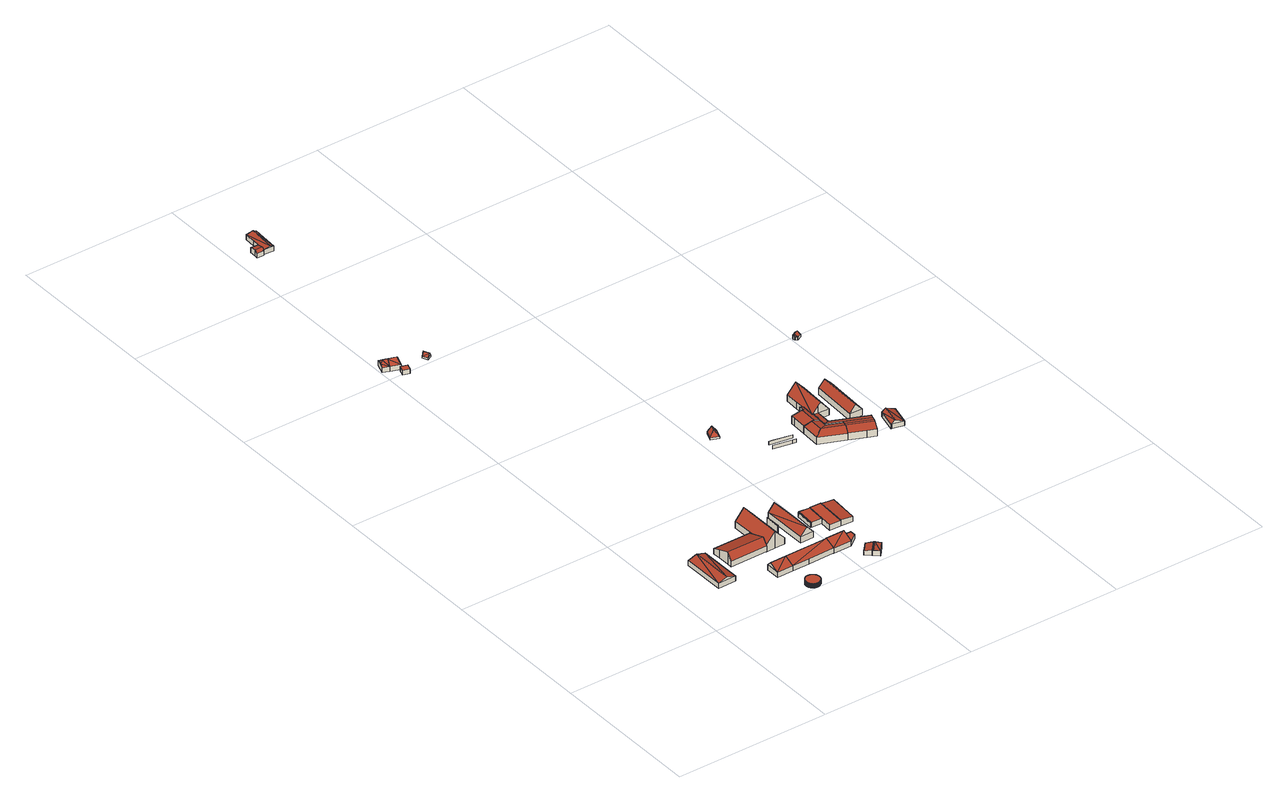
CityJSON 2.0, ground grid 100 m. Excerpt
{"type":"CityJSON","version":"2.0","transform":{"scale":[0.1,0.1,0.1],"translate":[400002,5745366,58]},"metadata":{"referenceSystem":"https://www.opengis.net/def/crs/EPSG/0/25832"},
"CityObjects":{
"building1":{"type":"Building","attributes":{"Gemeindeschluessel":"05558044","Geometrietyp2DReferenz":"3000","function":"31001_2700","roofType":"3100","measuredHeight":5.16},"geometry":[{"type":"Solid","lod":"2","boundaries":[[[[0,1,2,3]],[[4,5,1,0]],[[6,7,5,4]],[[3,2,7,6]],[[0,8,4]],[[6,9,3]],[[8,0,3]],[[3,9,8]],[[4,8,9]],[[9,6,4]],[[1,5,7,2]]]],"semantics":{"surfaces":[{"type":"WallSurface"},{"type":"RoofSurface"},{"type":"GroundSurface"}],"values":[[0,0,0,0,0,0,1,1,1,1,2]]}}]},
"building2":{"type":"Building","attributes":{"Gemeindeschluessel":"05558044","Geometrietyp2DReferenz":"3000","function":"31001_2700","roofType":"5000","measuredHeight":6.52},"geometry":[{"type":"Solid","lod":"2","boundaries":[[[[10,11,12,13]],[[14,15,11,10]],[[16,17,15,14]],[[13,12,17,16]],[[18,10,13,19]],[[16,14,18]],[[18,19,16]],[[10,18,14]],[[16,19,13]],[[11,15,17,12]]]],"semantics":{"surfaces":[{"type":"WallSurface"},{"type":"RoofSurface"},{"type":"GroundSurface"}],"values":[[0,0,0,0,1,1,1,0,0,2]]}}]},
"building3":{"type":"Building","attributes":{"Gemeindeschluessel":"05558044","Geometrietyp2DReferenz":"3000","function":"31001_2700","roofType":"3100","measuredHeight":7.99},"geometry":[{"type":"Solid","lod":"2","boundaries":[[[[20,21,22,23]],[[24,25,21,20]],[[26,27,25,24]],[[28,29,27,26]],[[30,31,29,28]],[[32,33,31,30]],[[34,35,33,32]],[[23,22,35,34]],[[28,26,24,20,23,30]],[[34,32,30,23]],[[21,25,27,29,31,33,35,22]]]],"semantics":{"surfaces":[{"type":"WallSurface"},{"type":"RoofSurface"},{"type":"GroundSurface"}],"values":[[0,0,0,0,0,0,0,0,1,1,2]]}}]},
"building4":{"type":"Building","attributes":{"Gemeindeschluessel":"05558044","Geometrietyp2DReferenz":"3000","function":"51003_1201","roofType":"1000","measuredHeight":2.75},"geometry":[{"type":"Solid","lod":"2","boundaries":[[[[36,37,38,39]],[[40,41,37,36]],[[42,43,41,40]],[[44,45,43,42]],[[46,47,45,44]],[[48,49,47,46]],[[50,51,49,48]],[[52,53,51,50]],[[54,55,53,52]],[[56,57,55,54]],[[58,59,57,56]],[[60,61,59,58]],[[62,63,61,60]],[[64,65,63,62]],[[66,67,65,64]],[[68,69,67,66]],[[70,71,69,68]],[[72,73,71,70]],[[74,75,73,72]],[[76,77,75,74]],[[78,79,77,76]],[[80,81,79,78]],[[82,83,81,80]],[[84,85,83,82]],[[86,87,85,84]],[[88,89,87,86]],[[90,91,89,88]],[[92,93,91,90]],[[94,95,93,92]],[[96,97,95,94]],[[98,99,97,96]],[[100,101,99,98]],[[102,103,101,100]],[[104,105,103,102]],[[106,107,105,104]],[[108,109,107,106]],[[110,111,109,108]],[[112,113,111,110]],[[114,115,113,112]],[[116,117,115,114]],[[118,119,117,116]],[[120,121,119,118]],[[122,123,121,120]],[[124,125,123,122]],[[126,127,125,124]],[[128,129,127,126]],[[130,131,129,128]],[[132,133,131,130]],[[134,135,133,132]],[[136,137,135,134]],[[138,139,137,136]],[[140,141,139,138]],[[142,143,141,140]],[[144,145,143,142]],[[146,147,145,144]],[[148,149,147,146]],[[150,151,149,148]],[[152,153,151,150]],[[154,155,153,152]],[[156,157,155,154]],[[158,159,157,156]],[[160,161,159,158]],[[162,163,161,160]],[[164,165,163,162]],[[166,167,165,164]],[[168,169,167,166]],[[170,171,169,168]],[[172,173,171,170]],[[174,175,173,172]],[[176,177,175,174]],[[178,179,177,176]],[[180,181,179,178]],[[182,183,181,180]],[[184,185,183,182]],[[186,187,185,184]],[[188,189,187,186]],[[190,191,189,188]],[[192,193,191,190]],[[194,195,193,192]],[[196,197,195,194]],[[198,199,197,196]],[[200,201,199,198]],[[202,203,201,200]],[[204,205,203,202]],[[206,207,205,204]],[[208,209,207,206]],[[210,211,209,208]],[[212,213,211,210]],[[214,215,213,212]],[[216,217,215,214]],[[218,219,217,216]],[[220,221,219,218]],[[222,223,221,220]],[[224,225,223,222]],[[226,227,225,224]],[[228,229,227,226]],[[230,231,229,228]],[[232,233,231,230]],[[234,235,233,232]],[[236,237,235,234]],[[238,239,237,236]],[[240,241,239,238]],[[242,243,241,240]],[[244,245,243,242]],[[246,247,245,244]],[[248,249,247,246]],[[250,251,249,248]],[[252,253,251,250]],[[254,255,253,252]],[[256,257,255,254]],[[258,259,257,256]],[[260,261,259,258]],[[262,263,261,260]],[[264,265,263,262]],[[266,267,265,264]],[[268,269,267,266]],[[270,271,269,268]],[[272,273,271,270]],[[274,275,273,272]],[[276,277,275,274]],[[278,279,277,276]],[[280,281,279,278]],[[282,283,281,280]],[[284,285,283,282]],[[286,287,285,284]],[[288,289,287,286]],[[290,291,289,288]],[[292,293,291,290]],[[294,295,293,292]],[[296,297,295,294]],[[298,299,297,296]],[[300,301,299,298]],[[39,38,301,300]],[[298,296,294,292,290,288,286,284,282,280,278,276,274,272,270,268,266,264,262,260,258,256,254,252,250,248,246,244,242,240,238,236,234,232,230,228,226,224,222,220,218,216,214,212,210,208,206,204,202,200,198,196,194,192,190,188,186,184,182,180,178,176,174,172,170,168,166,164,162,160,158,156,154,152,150,148,146,144,142,140,138,136,134,132,130,128,126,124,122,120,118,116,114,112,110,108,106,104,102,100,98,96,94,92,90,88,86,84,82,80,78,76,74,72,70,68,66,64,62,60,58,56,54,52,50,48,46,44,42,40,36,39,300]],[[37,41,43,45,47,49,51,53,55,57,59,61,63,65,67,69,71,73,75,77,79,81,83,85,87,89,91,93,95,97,99,101,103,105,107,109,111,113,115,117,119,121,123,125,127,129,131,133,135,137,139,141,143,145,147,149,151,153,155,157,159,161,163,165,167,169,171,173,175,177,179,181,183,185,187,189,191,193,195,197,199,201,203,205,207,209,211,213,215,217,219,221,223,225,227,229,231,233,235,237,239,241,243,245,247,249,251,253,255,257,259,261,263,265,267,269,271,273,275,277,279,281,283,285,287,289,291,293,295,297,299,301,38]]]],"semantics":{"surfaces":[{"type":"WallSurface"},{"type":"RoofSurface"},{"type":"GroundSurface"}],"values":[[0,0,0,0,0,0,0,0,0,0,0,0,0,0,0,0,0,0,0,0,0,0,0,0,0,0,0,0,0,0,0,0,0,0,0,0,0,0,0,0,0,0,0,0,0,0,0,0,0,0,0,0,0,0,0,0,0,0,0,0,0,0,0,0,0,0,0,0,0,0,0,0,0,0,0,0,0,0,0,0,0,0,0,0,0,0,0,0,0,0,0,0,0,0,0,0,0,0,0,0,0,0,0,0,0,0,0,0,0,0,0,0,0,0,0,0,0,0,0,0,0,0,0,0,0,0,0,0,0,0,0,0,0,1,2]]}}]},
"building5":{"type":"Building","attributes":{"Gemeindeschluessel":"05558044","Geometrietyp2DReferenz":"3000","function":"31001_2700","roofType":"5000","measuredHeight":6.44},"geometry":[{"type":"Solid","lod":"2","boundaries":[[[[302,303,304,305]],[[306,307,303,302]],[[308,15,307,306]],[[309,11,15,308]],[[305,304,11,309]],[[308,306,302,310]],[[310,311,308]],[[311,310,305]],[[305,309,311]],[[310,302,305]],[[311,309,308]],[[303,307,15,11,304]]]],"semantics":{"surfaces":[{"type":"WallSurface"},{"type":"RoofSurface"},{"type":"GroundSurface"}],"values":[[0,0,0,0,0,1,1,1,1,0,0,2]]}}]},
"building6":{"type":"Building","attributes":{"Gemeindeschluessel":"05558044","Geometrietyp2DReferenz":"3000","function":"31001_1000"},"address":[{"country":"Germany","locality":"Senden","thoroughfareNumber":"11","thoroughfareName":"Venne"}],"children":["building6-1","building6-2"]},
"building6-1":{"type":"BuildingPart","attributes":{"roofType":"3100","measuredHeight":11.22},"parents":["building6"],"geometry":[{"type":"Solid","lod":"2","boundaries":[[[[312,313,314,315]],[[316,317,313,312]],[[318,319,317,316]],[[320,321,319,318]],[[322,323,321,320]],[[324,325,323,322]],[[326,327,325,324]],[[328,329,327,326]],[[330,331,329,328]],[[322,320,318,316,324]],[[312,315,332,333,330,328,326,324,316]],[[334,335,314,313,317,319,321,323,325,327,329,331]],[[331,330,333,334]],[[335,334,333,332]],[[314,335,332,315]]]],"semantics":{"surfaces":[{"type":"WallSurface"},{"type":"RoofSurface"},{"type":"GroundSurface"},{"type":"ClosureSurface"}],"values":[[0,0,0,0,0,0,0,0,0,1,1,2,3,3,3]]}}]},
"building6-2":{"type":"BuildingPart","attributes":{"roofType":"9999","measuredHeight":9.29},"parents":["building6"],"geometry":[{"type":"Solid","lod":"2","boundaries":[[[[336,337,338,339]],[[315,338,337,332]],[[332,337,336,333]],[[333,336,339,330]],[[338,315,314,331,330,339]],[[335,314,315,332]],[[334,335,332,333]],[[331,334,333,330]],[[335,334,331,314]]]],"semantics":{"surfaces":[{"type":"RoofSurface"},{"type":"WallSurface"},{"type":"GroundSurface"}],"values":[[0,1,1,1,1,1,1,1,2]]}}]},
"building7":{"type":"Building","attributes":{"Gemeindeschluessel":"05558044","Geometrietyp2DReferenz":"3000","function":"31001_2460","roofType":"9999","measuredHeight":5.78},"geometry":[{"type":"Solid","lod":"2","boundaries":[[[[340,341,342,343]],[[344,345,341,340]],[[346,347,345,344]],[[343,342,347,346]],[[340,348,349,344]],[[346,350,343]],[[348,351,349]],[[343,350,351]],[[343,351,348]],[[348,340,343]],[[351,350,346]],[[351,346,344]],[[344,349,351]],[[341,345,347,342]]]],"semantics":{"surfaces":[{"type":"WallSurface"},{"type":"RoofSurface"},{"type":"GroundSurface"}],"values":[[0,0,0,0,0,0,1,1,1,1,1,1,1,2]]}}]},
"building8":{"type":"Building","attributes":{"Gemeindeschluessel":"05558044","Geometrietyp2DReferenz":"3000","function":"31001_1310","roofType":"9999","measuredHeight":3},"geometry":[{"type":"Solid","lod":"2","boundaries":[[[[352,353,354,355,356]],[[354,357,358,355]],[[353,359,357,354]],[[352,360,359,353]],[[356,361,360,352]],[[355,358,361,356]],[[357,359,360,361,358]]]],"semantics":{"surfaces":[{"type":"RoofSurface"},{"type":"WallSurface"},{"type":"GroundSurface"}],"values":[[0,1,1,1,1,1,2]]}}]},
"building9":{"type":"Building","attributes":{"Gemeindeschluessel":"05558044","Geometrietyp2DReferenz":"3000","function":"31001_2460","roofType":"5000","measuredHeight":5.86},"geometry":[{"type":"Solid","lod":"2","boundaries":[[[[362,363,364,346]],[[365,366,363,362]],[[343,367,366,365]],[[346,364,367,343]],[[362,368,365]],[[343,369,346]],[[368,362,346]],[[346,369,368]],[[365,368,369]],[[369,343,365]],[[363,366,367,364]]]],"semantics":{"surfaces":[{"type":"WallSurface"},{"type":"RoofSurface"},{"type":"GroundSurface"}],"values":[[0,0,0,0,1,0,1,1,1,1,2]]}}]},
"building10":{"type":"Building","attributes":{"Gemeindeschluessel":"05558044","Geometrietyp2DReferenz":"3000","function":"31001_2700","roofType":"3100","measuredHeight":8.95},"geometry":[{"type":"Solid","lod":"2","boundaries":[[[[370,371,372,373]],[[374,375,371,370]],[[376,377,375,374]],[[373,372,377,376]],[[370,378,374]],[[376,379,373]],[[370,373,379]],[[379,378,370]],[[378,379,376]],[[376,374,378]],[[371,375,377,372]]]],"semantics":{"surfaces":[{"type":"WallSurface"},{"type":"RoofSurface"},{"type":"GroundSurface"}],"values":[[0,0,0,0,0,0,1,1,1,1,2]]}}]},
"building11":{"type":"Building","attributes":{"Gemeindeschluessel":"05558044","Geometrietyp2DReferenz":"3000","function":"31001_2700","roofType":"5000","measuredHeight":6.51},"geometry":[{"type":"Solid","lod":"2","boundaries":[[[[380,381,382,383]],[[384,385,381,380]],[[386,387,385,384]],[[383,382,387,386]],[[380,383,388,389]],[[386,384,389]],[[389,388,386]],[[380,389,384]],[[386,388,383]],[[381,385,387,382]]]],"semantics":{"surfaces":[{"type":"WallSurface"},{"type":"RoofSurface"},{"type":"GroundSurface"}],"values":[[0,0,0,0,1,1,1,0,0,2]]}}]},
"building12":{"type":"Building","attributes":{"Gemeindeschluessel":"05558044","Geometrietyp2DReferenz":"3000","function":"31001_2700","roofType":"2100","measuredHeight":3.79},"geometry":[{"type":"Solid","lod":"2","boundaries":[[[[390,391,392,393]],[[394,395,391,390]],[[396,397,395,394]],[[393,392,397,396]],[[394,390,393,396]],[[391,395,397,392]]]],"semantics":{"surfaces":[{"type":"WallSurface"},{"type":"RoofSurface"},{"type":"GroundSurface"}],"values":[[0,0,0,0,1,2]]}}]},
"building13":{"type":"Building","attributes":{"Gemeindeschluessel":"05558044","Geometrietyp2DReferenz":"3000","function":"51009_1700","roofType":"1000","measuredHeight":3},"geometry":[{"type":"Solid","lod":"2","boundaries":[[[[398,399,400,401]],[[402,403,399,398]],[[404,405,403,402]],[[401,400,405,404]],[[402,398,401,404]],[[399,403,405,400]]]],"semantics":{"surfaces":[{"type":"WallSurface"},{"type":"RoofSurface"},{"type":"GroundSurface"}],"values":[[0,0,0,0,1,2]]}}]},
"building14":{"type":"Building","attributes":{"Gemeindeschluessel":"05558044","Geometrietyp2DReferenz":"3000","function":"31001_2700","roofType":"1000","measuredHeight":2.96},"geometry":[{"type":"Solid","lod":"2","boundaries":[[[[406,407,408,409]],[[410,411,407,406]],[[412,413,411,410]],[[409,408,413,412]],[[410,406,409,412]],[[407,411,413,408]]]],"semantics":{"surfaces":[{"type":"WallSurface"},{"type":"RoofSurface"},{"type":"GroundSurface"}],"values":[[0,0,0,0,1,2]]}}]},
"building15":{"type":"Building","attributes":{"Gemeindeschluessel":"05558044","Geometrietyp2DReferenz":"3000","function":"31001_2700","roofType":"3100","measuredHeight":3.95},"geometry":[{"type":"Solid","lod":"2","boundaries":[[[[414,391,395,415]],[[416,417,391,414]],[[418,419,417,416]],[[415,395,419,418]],[[414,420,416]],[[418,421,415]],[[421,420,414]],[[414,415,421]],[[418,416,420]],[[420,421,418]],[[391,417,419,395]]]],"semantics":{"surfaces":[{"type":"WallSurface"},{"type":"RoofSurface"},{"type":"GroundSurface"}],"values":[[0,0,0,0,0,0,1,1,1,1,2]]}}]},
"building16":{"type":"Building","attributes":{"Gemeindeschluessel":"05558044","Geometrietyp2DReferenz":"3000","function":"31001_1310","roofType":"3100","measuredHeight":3.64},"geometry":[{"type":"Solid","lod":"2","boundaries":[[[[422,423,424,425]],[[426,427,423,422]],[[428,429,427,426]],[[425,424,429,428]],[[422,430,426]],[[428,431,425]],[[422,425,431]],[[431,430,422]],[[430,431,428]],[[428,426,430]],[[423,427,429,424]]]],"semantics":{"surfaces":[{"type":"WallSurface"},{"type":"RoofSurface"},{"type":"GroundSurface"}],"values":[[0,0,0,0,0,0,1,1,1,1,2]]}}]},
"building17":{"type":"Building","attributes":{"Gemeindeschluessel":"05558044","Geometrietyp2DReferenz":"3000","function":"51009_1610","roofType":"1000","measuredHeight":3.42},"geometry":[{"type":"Solid","lod":"2","boundaries":[[[[432,403,405,433]],[[434,435,403,432]],[[436,437,435,434]],[[433,405,437,436]],[[434,432,433,436]],[[403,435,437,405]]]],"semantics":{"surfaces":[{"type":"WallSurface"},{"type":"RoofSurface"},{"type":"GroundSurface"}],"values":[[0,0,0,0,1,2]]}}]},
"building18":{"type":"Building","attributes":{"Gemeindeschluessel":"05558044","Geometrietyp2DReferenz":"3000","function":"31001_2700","roofType":"2100","measuredHeight":3.91},"geometry":[{"type":"Solid","lod":"2","boundaries":[[[[438,439,440,441]],[[442,437,439,438]],[[443,435,437,442]],[[444,445,435,443]],[[446,447,445,444]],[[441,440,447,446]],[[444,443,442,438,441,446]],[[439,437,435,445,447,440]]]],"semantics":{"surfaces":[{"type":"WallSurface"},{"type":"RoofSurface"},{"type":"GroundSurface"}],"values":[[0,0,0,0,0,0,1,2]]}}]},
"building19":{"type":"Building","attributes":{"Gemeindeschluessel":"05558044","Geometrietyp2DReferenz":"3000","function":"31001_2700","roofType":"2100","measuredHeight":3.85},"geometry":[{"type":"Solid","lod":"2","boundaries":[[[[448,449,450,451]],[[452,453,449,448]],[[454,455,453,452]],[[451,450,455,454]],[[452,448,451,454]],[[449,453,455,450]]]],"semantics":{"surfaces":[{"type":"WallSurface"},{"type":"RoofSurface"},{"type":"GroundSurface"}],"values":[[0,0,0,0,1,2]]}}]},
"building20":{"type":"Building","attributes":{"Gemeindeschluessel":"05558044","Geometrietyp2DReferenz":"3000","function":"31001_3060"},"children":["building20-1","building20-2"]},
"building20-1":{"type":"BuildingPart","attributes":{"roofType":"3100","measuredHeight":4.19},"parents":["building20"],"geometry":[{"type":"Solid","lod":"2","boundaries":[[[[456,457,458,459]],[[460,461,457,456]],[[462,463,461,460]],[[464,465,463,462]],[[466,467,468,469]],[[459,458,467,466]],[[470,464,462,460,471]],[[456,459,466,469,472,471,460]],[[457,461,463,465,473,468,467,458]],[[470,471,474]],[[465,464,470,474,473]],[[474,471,472]],[[474,472,469,468,473]]]],"semantics":{"surfaces":[{"type":"WallSurface"},{"type":"RoofSurface"},{"type":"GroundSurface"},{"type":"ClosureSurface"}],"values":[[0,0,0,0,0,0,1,1,2,0,3,0,3]]}}]},
"building20-2":{"type":"BuildingPart","attributes":{"roofType":"3100","measuredHeight":4.2},"parents":["building20"],"geometry":[{"type":"Solid","lod":"2","boundaries":[[[[475,469,468,476,477]],[[478,479,465,464,480]],[[481,482,479,478]],[[483,484,482,481]],[[485,486,484,483]],[[487,488,486,485]],[[477,476,488,487]],[[477,487,489]],[[477,489,490]],[[489,491,483,490]],[[481,478,480,470,474,472,475,490,483]],[[491,489,487,485]],[[491,485,483]],[[490,475,477]],[[468,473,465,479,482,484,486,488,476]],[[475,472,469]],[[470,480,464]],[[473,474,470,464,465]],[[468,469,472,474,473]]]],"semantics":{"surfaces":[{"type":"WallSurface"},{"type":"RoofSurface"},{"type":"GroundSurface"},{"type":"ClosureSurface"}],"values":[[0,0,0,0,0,0,0,1,1,1,1,0,0,0,2,0,0,3,3]]}}]},
"building21":{"type":"Building","attributes":{"Gemeindeschluessel":"05558044","Geometrietyp2DReferenz":"3000","function":"31001_2700","roofType":"5000","measuredHeight":4.69},"geometry":[{"type":"Solid","lod":"2","boundaries":[[[[492,493,494,495]],[[496,497,493,492]],[[498,499,497,496]],[[495,494,499,498]],[[500,498,496,501]],[[496,492,501]],[[501,492,495,500]],[[495,498,500]],[[493,497,499,494]]]],"semantics":{"surfaces":[{"type":"WallSurface"},{"type":"RoofSurface"},{"type":"GroundSurface"}],"values":[[0,0,0,0,1,0,1,1,2]]}}]},
"building22":{"type":"Building","attributes":{"Gemeindeschluessel":"05558044","Geometrietyp2DReferenz":"3000","function":"51009_1700","roofType":"1000","measuredHeight":2.14},"geometry":[{"type":"Solid","lod":"2","boundaries":[[[[502,503,504,505]],[[506,507,503,502]],[[508,509,507,506]],[[510,511,509,508]],[[505,504,511,510]],[[508,506,502,505,510]],[[503,507,509,511,504]]]],"semantics":{"surfaces":[{"type":"WallSurface"},{"type":"RoofSurface"},{"type":"GroundSurface"}],"values":[[0,0,0,0,0,1,2]]}}]},
"building23":{"type":"Building","attributes":{"Gemeindeschluessel":"05558044","Geometrietyp2DReferenz":"3000","function":"51009_1700","roofType":"1000","measuredHeight":2.23},"geometry":[{"type":"Solid","lod":"2","boundaries":[[[[512,513,514,515]],[[516,517,513,512]],[[518,519,517,516]],[[520,521,519,518]],[[515,514,521,520]],[[518,516,512,515,520]],[[513,517,519,521,514]]]],"semantics":{"surfaces":[{"type":"WallSurface"},{"type":"RoofSurface"},{"type":"GroundSurface"}],"values":[[0,0,0,0,0,1,2]]}}]},
"building24":{"type":"Building","attributes":{"Gemeindeschluessel":"05558044","Geometrietyp2DReferenz":"3000","function":"31001_2700","roofType":"5000","measuredHeight":6.48},"geometry":[{"type":"Solid","lod":"2","boundaries":[[[[522,523,524,525]],[[526,527,523,522]],[[528,529,527,526]],[[530,531,529,528]],[[532,533,531,530]],[[525,524,533,532]],[[532,530,534]],[[534,530,528,535]],[[536,535,528,526,537]],[[526,522,537]],[[537,522,525,536]],[[535,536,525,532,534]],[[523,527,529,531,533,524]]]],"semantics":{"surfaces":[{"type":"WallSurface"},{"type":"RoofSurface"},{"type":"GroundSurface"}],"values":[[0,0,0,0,0,0,0,1,1,0,1,1,2]]}}]},
"building25":{"type":"Building","attributes":{"Gemeindeschluessel":"05558044","Geometrietyp2DReferenz":"3000","function":"31001_2000","roofType":"3100","measuredHeight":6.32},"geometry":[{"type":"Solid","lod":"2","boundaries":[[[[538,539,540,541]],[[542,543,539,538]],[[544,527,543,542]],[[545,546,527,544]],[[547,523,546,545]],[[548,549,523,547]],[[550,551,549,548]],[[552,553,551,550]],[[554,555,553,552]],[[556,557,555,554]],[[541,540,557,556]],[[550,548,547,545,552]],[[544,542,538,541,556,554,552,545]],[[539,543,527,546,523,549,551,553,555,557,540]]]],"semantics":{"surfaces":[{"type":"WallSurface"},{"type":"RoofSurface"},{"type":"GroundSurface"}],"values":[[0,0,0,0,0,0,0,0,0,0,0,1,1,2]]}}]},
"building26":{"type":"Building","attributes":{"Gemeindeschluessel":"05558044","Geometrietyp2DReferenz":"3000","function":"31001_2700","roofType":"5000","measuredHeight":6.27},"geometry":[{"type":"Solid","lod":"2","boundaries":[[[[558,559,560,561]],[[562,563,559,558]],[[564,531,563,562]],[[565,566,531,564]],[[567,568,566,565]],[[569,570,568,567]],[[571,572,570,569]],[[573,574,572,571]],[[575,533,574,573]],[[561,560,533,575]],[[576,577,578,579]],[[571,580,581,575,573]],[[582,581,580,578,577]],[[581,582,558,561]],[[582,577,562,558]],[[581,561,575]],[[578,580,569,567]],[[580,571,569]],[[579,578,567,565]],[[577,576,564,562]],[[576,579,565,564]],[[559,563,531,566,568,570,572,574,533,560]]]],"semantics":{"surfaces":[{"type":"WallSurface"},{"type":"RoofSurface"},{"type":"GroundSurface"}],"values":[[0,0,0,0,0,0,0,0,0,0,1,1,1,0,0,0,0,0,0,0,0,2]]}}]},
"building27":{"type":"Building","attributes":{"Gemeindeschluessel":"05558044","Geometrietyp2DReferenz":"3000","function":"31001_1000","roofType":"5000","measuredHeight":10.65},"address":[{"country":"Germany","locality":"Senden","thoroughfareNumber":"12","thoroughfareName":"Venne"}],"geometry":[{"type":"Solid","lod":"2","boundaries":[[[[583,584,585,586]],[[587,588,584,583]],[[589,590,588,587]],[[591,592,590,589]],[[593,594,592,591]],[[595,596,594,593]],[[597,598,596,595]],[[586,585,598,597]],[[599,600,589]],[[591,589,600]],[[599,587,583,586,597]],[[601,602,600,599,597]],[[600,602,593,591]],[[602,601,595,593]],[[601,597,595]],[[599,589,587]],[[584,588,590,592,594,596,598,585]]]],"semantics":{"surfaces":[{"type":"WallSurface"},{"type":"RoofSurface"},{"type":"GroundSurface"}],"values":[[0,0,0,0,0,0,0,0,1,1,1,1,0,0,0,0,2]]}}]},
"building28":{"type":"Building","attributes":{"Gemeindeschluessel":"05558044","Geometrietyp2DReferenz":"3000","function":"51009_1610"},"children":["building28-1","building28-2"]},
"building28-1":{"type":"BuildingPart","attributes":{"roofType":"2100","measuredHeight":5.37},"parents":["building28"],"geometry":[{"type":"Solid","lod":"2","boundaries":[[[[603,604,605,606]],[[579,607,604,603]],[[576,608,607,579]],[[609,610,608,576]],[[579,603,606,611,609,576]],[[605,604,607,608,610]],[[605,610,609,611,606]]]],"semantics":{"surfaces":[{"type":"WallSurface"},{"type":"RoofSurface"},{"type":"GroundSurface"},{"type":"ClosureSurface"}],"values":[[0,0,0,0,1,2,3]]}}]},
"building28-2":{"type":"BuildingPart","attributes":{"roofType":"2100","measuredHeight":5.38},"parents":["building28"],"geometry":[{"type":"Solid","lod":"2","boundaries":[[[[612,613,610,609]],[[614,615,613,612]],[[616,617,615,614]],[[606,605,617,616]],[[614,612,609,611,606,616]],[[610,613,615,617,605]],[[605,606,611,609,610]]]],"semantics":{"surfaces":[{"type":"WallSurface"},{"type":"RoofSurface"},{"type":"GroundSurface"},{"type":"ClosureSurface"}],"values":[[0,0,0,0,1,2,3]]}}]},
"building29":{"type":"Building","attributes":{"Gemeindeschluessel":"05558044","Geometrietyp2DReferenz":"3000","function":"31001_2700","roofType":"5000","measuredHeight":9.05},"geometry":[{"type":"Solid","lod":"2","boundaries":[[[[618,619,620,621]],[[622,623,619,618]],[[624,625,623,622]],[[621,620,625,624]],[[626,618,621,627]],[[622,626,627]],[[627,624,622]],[[618,626,622]],[[624,627,621]],[[619,623,625,620]]]],"semantics":{"surfaces":[{"type":"WallSurface"},{"type":"RoofSurface"},{"type":"GroundSurface"}],"values":[[0,0,0,0,1,1,1,0,0,2]]}}]},
"building30":{"type":"Building","attributes":{"Gemeindeschluessel":"05558044","Geometrietyp2DReferenz":"3000","function":"31001_2700","roofType":"3100","measuredHeight":5.25},"geometry":[{"type":"Solid","lod":"2","boundaries":[[[[628,629,630,631]],[[632,633,629,628]],[[634,635,633,632]],[[636,637,635,634]],[[638,639,637,636]],[[631,630,639,638]],[[640,631,641,642]],[[631,638,643,641]],[[632,642,634]],[[641,634,642]],[[643,638,636]],[[641,643,636,634]],[[640,642,632,628]],[[640,628,631]],[[629,633,635,637,639,630]]]],"semantics":{"surfaces":[{"type":"WallSurface"},{"type":"RoofSurface"},{"type":"GroundSurface"}],"values":[[0,0,0,0,0,0,1,1,1,1,0,0,0,0,2]]}}]},
"building31":{"type":"Building","attributes":{"Gemeindeschluessel":"05558044","Geometrietyp2DReferenz":"3000","function":"31001_3043"},"children":["building31-1","building31-2"]},
"building31-1":{"type":"BuildingPart","attributes":{"roofType":"3100","measuredHeight":3.42},"parents":["building31"],"geometry":[{"type":"Solid","lod":"2","boundaries":[[[[644,645,646,647]],[[648,649,645,644]],[[650,651,649,648]],[[652,653,651,650]],[[654,655,656,657]],[[647,646,655,654]],[[652,650,648,644,658]],[[647,654,657,658,644]],[[645,649,651,653,659,656,655,646]],[[659,653,652,658]],[[656,659,658,657]]]],"semantics":{"surfaces":[{"type":"WallSurface"},{"type":"RoofSurface"},{"type":"GroundSurface"},{"type":"ClosureSurface"}],"values":[[0,0,0,0,0,0,1,1,2,3,3]]}}]},
"building31-2":{"type":"BuildingPart","attributes":{"roofType":"4000","measuredHeight":3.42},"parents":["building31"],"geometry":[{"type":"Solid","lod":"2","boundaries":[[[[660,661,653,652]],[[662,663,661,660]],[[664,665,663,662]],[[657,656,665,664]],[[660,652,658,662]],[[662,658,664]],[[657,664,658]],[[653,661,663,665,656,659]],[[653,659,658,652]],[[659,656,657,658]]]],"semantics":{"surfaces":[{"type":"WallSurface"},{"type":"RoofSurface"},{"type":"GroundSurface"},{"type":"ClosureSurface"}],"values":[[0,0,0,0,1,1,1,2,3,3]]}}]}
},
"vertices":[
[370,316,41],[370,316,8],[367,591,8],[367,591,41],[252,314,41],[252,314,8],[249,590,41],[249,590,8],[311,315,60],[308,591,60],
[678,296,43],[678,296,8],[576,295,8],[576,295,43],[678,204,43],[678,204,8],[576,203,43],[576,203,8],[678,268,73],[576,267,73],
[429,541,64],[429,541,10],[430,469,10],[430,469,90],[429,593,46],[429,593,10],[595,593,46],[595,593,10],[674,593,46],[674,593,10],[674,470,90],[674,470,10],[675,437,47],[675,437,10],[430,436,46],[430,436,10],
[660,26,33],[660,26,5],[661,24,5],[661,24,33],[659,28,33],[659,28,5],[658,30,33],[658,30,5],[657,32,33],[657,32,5],[657,34,33],[657,34,5],[656,36,33],[656,36,5],[656,38,33],[656,38,5],[655,40,33],[655,40,5],[655,42,33],[655,42,5],[655,44,33],[655,44,5],[655,46,33],[655,46,5],[655,48,33],[655,48,5],[655,50,33],[655,50,5],[655,52,33],[655,52,5],[655,55,33],[655,55,5],[656,57,33],[656,57,5],[656,59,33],[656,59,5],[657,61,33],[657,61,5],[657,63,33],[657,63,5],[658,65,33],[658,65,5],[659,67,33],[659,67,5],[660,69,33],[660,69,5],[661,70,33],[661,70,5],[662,72,33],[662,72,5],[663,74,33],[663,74,5],[665,76,33],[665,76,5],[666,77,33],[666,77,5],[668,79,33],[668,79,5],[669,80,33],[669,80,5],[671,82,33],[671,82,5],[672,83,33],[672,83,5],[674,84,33],[674,84,5],[676,85,33],[676,85,5],[678,87,33],[678,87,5],[680,88,33],[680,88,5],[681,88,33],[681,88,5],[683,89,33],[683,89,5],[685,90,33],[685,90,5],[687,91,33],[687,91,5],[690,91,33],[690,91,5],[692,91,33],[692,91,5],[694,92,33],[694,92,5],[696,92,33],[696,92,5],[698,92,33],[698,92,5],[700,92,33],[700,92,5],[702,92,33],[702,92,5],[704,92,33],[704,92,5],[706,92,33],[706,92,5],[709,91,33],[709,91,5],[711,91,33],[711,91,5],[713,90,33],[713,90,5],[715,90,33],[715,90,5],[717,89,33],[717,89,5],[719,88,33],[719,88,5],[720,87,33],[720,87,5],[722,86,33],[722,86,5],[724,85,33],[724,85,5],[726,84,33],[726,84,5],[728,82,33],[728,82,5],[729,81,33],[729,81,5],[731,80,33],[731,80,5],[732,78,33],[732,78,5],[734,76,33],[734,76,5],[735,75,33],[735,75,5],[736,73,33],[736,73,5],[738,71,33],[738,71,5],[739,70,33],[739,70,5],[740,68,33],[740,68,5],[741,66,33],[741,66,5],[741,64,33],[741,64,5],[742,62,33],[742,62,5],[743,60,33],[743,60,5],[743,58,33],[743,58,5],[744,56,33],[744,56,5],[744,54,33],[744,54,5],[744,51,33],[744,51,5],[744,49,33],[744,49,5],[745,47,33],[745,47,5],[744,45,33],[744,45,5],[744,43,33],[744,43,5],[744,41,33],[744,41,5],[744,39,33],[744,39,5],[743,37,33],[743,37,5],[743,35,33],[743,35,5],[742,33,33],[742,33,5],[741,31,33],[741,31,5],[741,29,33],[741,29,5],[740,27,33],[740,27,5],[739,25,33],[739,25,5],[738,23,33],[738,23,5],[736,21,33],[736,21,5],[735,20,33],[735,20,5],[734,18,33],[734,18,5],[732,16,33],[732,16,5],[731,15,33],[731,15,5],[729,13,33],[729,13,5],[728,12,33],[728,12,5],[726,11,33],[726,11,5],[724,10,33],[724,10,5],[722,8,33],[722,8,5],[720,7,33],[720,7,5],[719,6,33],[719,6,5],[717,6,33],[717,6,5],[715,5,33],[715,5,5],[713,4,33],[713,4,5],[711,4,33],[711,4,5],[709,3,33],[709,3,5],[706,3,33],[706,3,5],[704,2,33],[704,2,5],[702,2,33],[702,2,5],[700,2,33],[700,2,5],[698,2,33],[698,2,5],[696,2,33],[696,2,5],[694,3,33],[694,3,5],[692,3,33],[692,3,5],[690,3,33],[690,3,5],[687,4,33],[687,4,5],[685,4,33],[685,4,5],[683,5,33],[683,5,5],[681,6,33],[681,6,5],[680,7,33],[680,7,5],[678,8,33],[678,8,5],[676,9,33],[676,9,5],[674,10,33],[674,10,5],[672,11,33],[672,11,5],[671,13,33],[671,13,5],[669,14,33],[669,14,5],[668,16,33],[668,16,5],[666,17,33],[666,17,5],[665,19,33],[665,19,5],[663,20,33],[663,20,5],[662,22,33],[662,22,5],
[961,206,42],[961,206,8],[960,298,8],[960,298,42],[792,205,42],[792,205,8],[678,204,42],[678,296,42],[960,271,72],[678,269,72],
[797,438,48],[797,438,8],[797,494,8],[797,494,48],[734,438,120],[734,438,8],[675,437,52],[675,437,8],[674,593,52],[674,593,8],[673,724,52],[673,724,8],[732,725,120],[732,725,8],[795,725,48],[795,725,8],[795,687,48],[795,687,8],[796,593,48],[796,593,8],[794,494,52],[793,593,52],[793,593,8],[794,494,8],
[793,593,100],[794,494,100],[797,494,100],[796,593,100],
[8,3074,42],[8,3074,10],[48,3061,10],[48,3061,42],[31,3145,42],[31,3145,10],[71,3132,42],[71,3132,10],[14,3092,55],[25,3126,55],[60,3096,67],[33,3105,67],
[97,3029,39],[85,2990,39],[125,2977,39],[138,3016,39],[108,3026,39],[125,2977,9],[138,3016,9],[85,2990,9],[97,3029,9],[108,3026,9],
[135,3110,42],[135,3110,9],[71,3132,9],[112,3039,42],[112,3039,9],[48,3061,9],[109,3080,68],[60,3096,68],
[960,391,50],[960,391,9],[958,688,9],[958,688,50],[873,391,50],[873,391,9],[871,687,50],[871,687,9],[917,391,99],[914,687,99],
[1082,298,40],[1082,298,6],[960,298,6],[960,298,40],[1081,207,40],[1081,207,6],[961,206,40],[961,206,6],[960,273,72],[1081,273,72],
[1171,120,46],[1171,120,8],[1136,151,8],[1136,151,35],[1118,60,46],[1118,60,8],[1083,91,35],[1083,91,8],
[1011,598,41],[1011,598,11],[1003,474,11],[1003,474,41],[1014,597,41],[1014,597,11],[1006,474,41],[1006,474,11],
[1082,286,34],[1082,286,5],[1081,207,5],[1081,207,34],[1138,286,34],[1138,286,5],[1138,251,34],[1138,251,5],
[1171,120,42],[1118,60,42],[1204,91,42],[1204,91,8],[1151,30,42],[1151,30,8],[1177,115,47],[1124,55,47],
[312,3038,20],[312,3038,8],[294,3071,8],[294,3071,20],[286,3024,20],[286,3024,8],[267,3057,20],[267,3057,8],[299,3031,45],[281,3064,45],
[1014,597,45],[1006,474,45],[1084,592,45],[1084,592,11],[1077,470,45],[1077,470,11],
[1072,392,47],[1072,392,11],[1144,387,11],[1144,387,50],[1077,470,47],[1084,592,47],[1156,586,50],[1156,586,11],[1155,581,50],[1155,581,11],
[1144,387,51],[1144,387,12],[1224,381,12],[1224,381,47],[1155,581,51],[1155,581,12],[1236,575,47],[1236,575,12],
[115,4366,41],[115,4366,11],[156,4364,11],[156,4364,41],[116,4386,52],[116,4386,11],[118,4429,43],[118,4429,11],[165,4427,43],[165,4427,11],[156,4369,43],[156,4369,11],[162,4368,11],[162,4368,43],[165,4425,44],[163,4384,52],[162,4369,44],[163,4384,11],[163,4384,44],
[162,4368,44],[227,4365,11],[227,4365,44],[167,4470,44],[167,4470,11],[165,4427,44],[170,4536,44],[170,4536,11],[171,4543,44],[171,4543,11],[195,4542,44],[195,4542,11],[236,4540,44],[236,4540,11],[217,4541,53],[208,4366,53],[195,4542,48],
[1089,1539,22],[1089,1539,9],[1067,1480,9],[1067,1480,22],[1138,1522,22],[1138,1522,9],[1117,1462,22],[1117,1462,9],[1101,1496,56],[1113,1530,56],
[1287,1204,35],[1287,1204,13],[1286,1202,13],[1286,1202,35],[1429,1176,35],[1429,1176,13],[1429,1174,35],[1429,1174,13],[1406,1178,35],[1406,1178,13],
[1294,1246,36],[1294,1246,14],[1293,1244,14],[1293,1244,36],[1319,1241,36],[1319,1241,14],[1436,1218,36],[1436,1218,14],[1436,1216,36],[1436,1216,14],
[1510,1216,60],[1510,1216,14],[1505,1090,14],[1505,1090,60],[1618,1212,60],[1618,1212,14],[1616,1159,60],[1616,1159,14],[1710,1119,60],[1710,1119,14],[1667,1020,60],[1667,1020,14],[1688,1069,78],[1561,1125,78],[1560,1125,78],[1564,1214,78],
[1615,1278,64],[1615,1278,14],[1619,1363,14],[1619,1363,64],[1621,1278,62],[1621,1278,14],[1618,1212,62],[1578,1213,77],[1578,1213,14],[1510,1216,64],[1514,1306,64],[1514,1306,14],[1515,1332,64],[1515,1332,14],[1582,1330,77],[1582,1330,14],[1593,1329,73],[1593,1329,14],[1595,1364,73],[1595,1364,14],
[1693,1080,61],[1693,1080,14],[1689,1072,14],[1689,1072,61],[1696,1088,61],[1696,1088,14],[1710,1119,61],[1863,1053,61],[1863,1053,14],[1849,1022,61],[1849,1022,14],[1842,1006,61],[1842,1006,14],[1820,954,61],[1820,954,14],[1768,976,61],[1768,976,14],[1667,1020,61],[1710,1119,67],[1696,1088,76],[1849,1022,76],[1863,1053,67],[1842,1006,76],[1689,1072,76],[1693,1080,76],
[1621,1427,57],[1621,1427,15],[1619,1363,15],[1619,1363,57],[1624,1518,57],[1624,1518,15],[1736,1514,57],[1736,1514,15],[1727,1274,57],[1727,1274,15],[1655,1277,57],[1655,1277,15],[1621,1278,57],[1621,1278,15],[1615,1278,57],[1615,1278,15],[1679,1516,121],[1671,1276,121],[1621,1278,64],[1655,1277,103],
[1876,1084,58],[1876,1084,13],[1651,1181,13],[1651,1181,58],[1863,1053,13],[1710,1119,13],[1616,1159,67],[1616,1159,13],[1623,1163,65],
[1618,1212,67],[1618,1212,13],[1621,1278,67],[1621,1278,13],[1655,1277,58],[1655,1277,13],
[1799,1467,58],[1799,1467,13],[1787,1166,13],[1787,1166,58],[1884,1465,58],[1884,1465,13],[1872,1163,58],[1872,1163,13],[1841,1466,103],[1829,1165,103],
[1959,1086,45],[1959,1086,15],[1951,1088,15],[1951,1088,45],[2028,1071,45],[2028,1071,15],[1999,945,45],[1999,945,15],[1927,961,45],[1927,961,15],[1922,962,45],[1922,962,15],[1959,1086,53],[1945,957,67],[1973,1083,67],[1927,961,49],
[2043,1987,47],[2043,1987,13],[2038,2000,13],[2038,2000,34],[2051,1968,29],[2051,1968,13],[2024,1956,30],[2024,1956,13],[2021,1957,31],[2021,1957,13],[2010,1988,33],[2010,1988,13],[2009,1985,13],[2009,1985,36],[2014,1973,47],[2014,1973,13],
[2011,1961,32],[2011,1961,13],[2009,1965,35],[2009,1965,13],[2005,1975,36],[2005,1975,13]
]}
